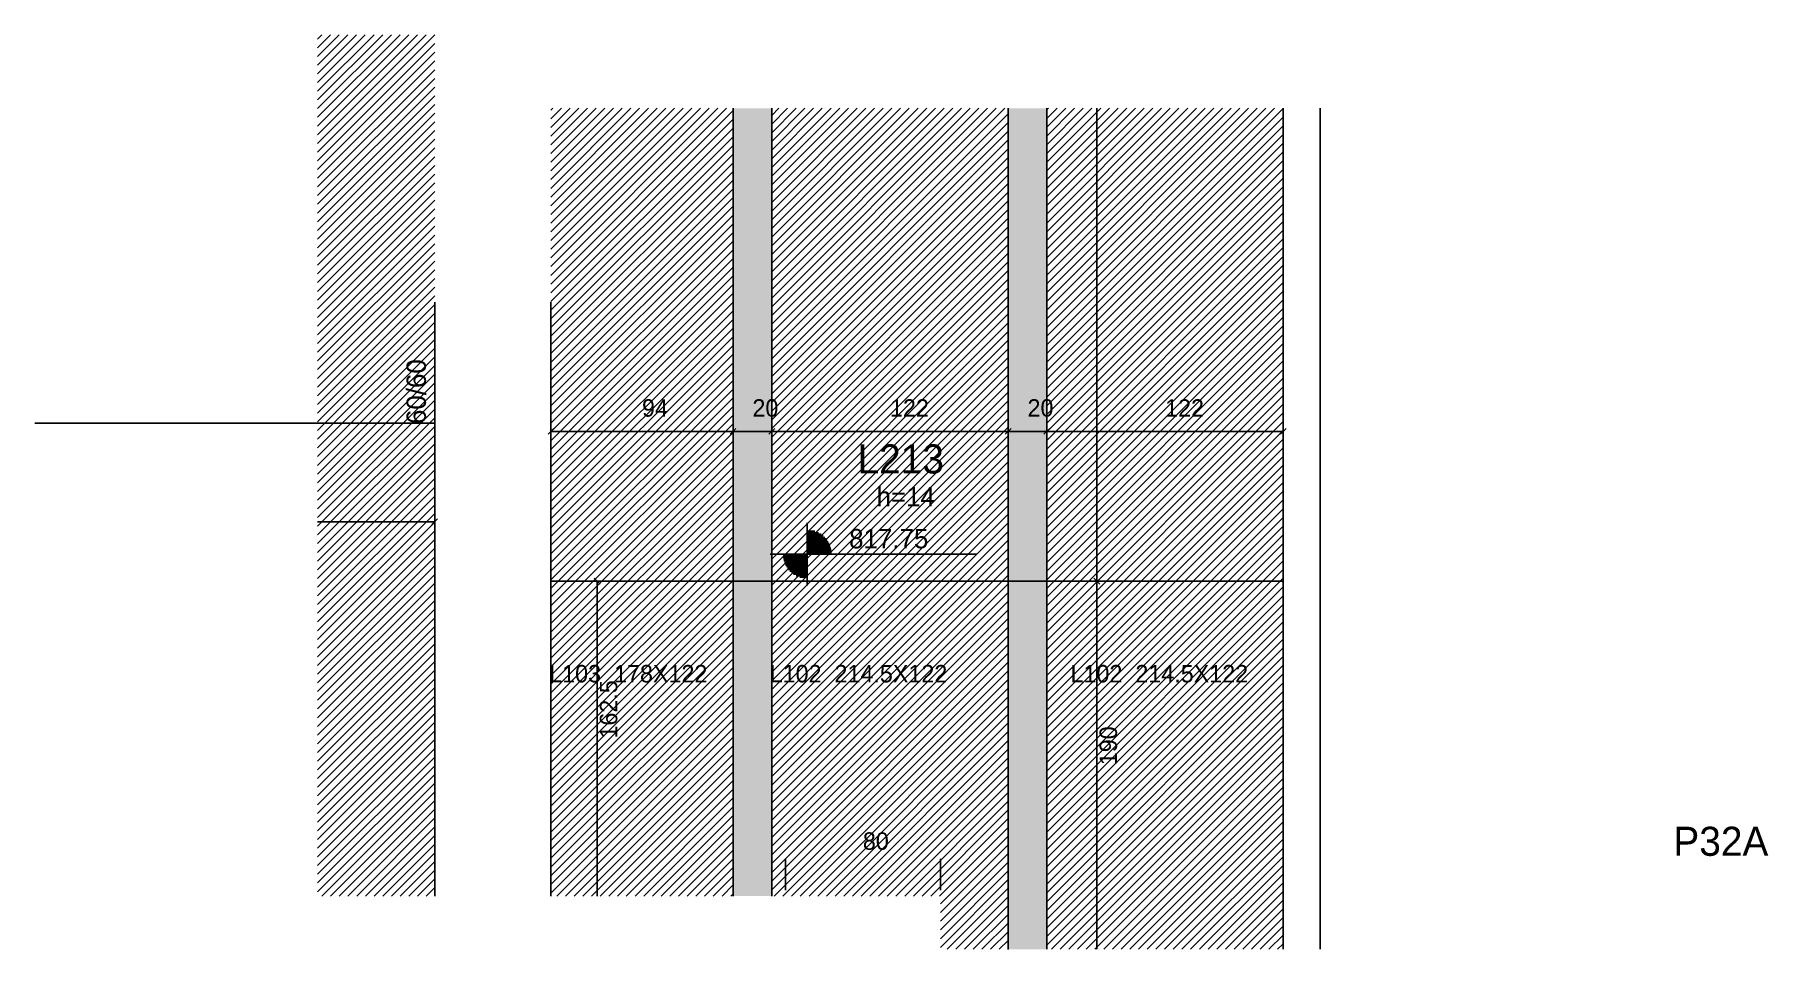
# Model space of a CAD drawing. Header units: metres. Extents: x 4067 to 4962, y 1701 to 2173.
import ezdxf

# ---------------------------------------------------------------- set-up
doc = ezdxf.new("R2010")
doc.units = ezdxf.units.M
for name, color, linetype in [('3', 7, 'Continuous'), ('4', 7, 'Continuous'), ('AUX00', 7, 'Continuous'), ('Hachura', 7, 'Continuous'), ('Painéis', 7, 'Continuous'), ('REAPROVEITAMENTO', 7, 'Continuous')]:
    doc.layers.add(name, color=color, linetype=linetype)

msp = doc.modelspace()

# ---------------------------------------------------------------- hatches: boundary and pattern name
at = {"layer": 'Hachura'}
h = msp.add_hatch(color=7, dxfattribs=at)
h.dxf.hatch_style = 1
h.paths.add_polyline_path([(4427.86, 1728.08), (4447.86, 1728.08), (4447.86, 2134.58), (4427.86, 2134.58), (4427.86, 1728.08)])
h = msp.add_hatch(color=7, dxfattribs=at)
h.dxf.hatch_style = 1
h.paths.add_polyline_path([(4569.86, 1700.58), (4589.86, 1700.58), (4589.86, 2134.58), (4569.86, 2134.58), (4569.86, 1700.58)])
at = {"layer": 'REAPROVEITAMENTO'}
h = msp.add_hatch(dxfattribs=at)
h.set_pattern_fill('ANSI31')
h.paths.add_polyline_path([(4273.86, 2172.58), (4213.36, 2172.58), (4213.36, 1728.08), (4273.86, 1728.08), (4273.86, 2172.58)])
h = msp.add_hatch(dxfattribs=at)
h.set_pattern_fill('ANSI31')
h.paths.add_polyline_path([(4427.86, 2134.58), (4333.86, 2134.58), (4333.86, 1728.08), (4427.86, 1728.08), (4427.86, 2134.58)])
h = msp.add_hatch(dxfattribs=at)
h.set_pattern_fill('ANSI31')
h.paths.add_polyline_path([(4534.86, 1728.08), (4534.86, 1700.58), (4569.86, 1700.58), (4569.86, 2134.58), (4447.86, 2134.58), (4447.86, 1728.08), (4534.86, 1728.08)])
h = msp.add_hatch(dxfattribs=at)
h.set_pattern_fill('ANSI31')
h.paths.add_polyline_path([(4711.86, 2134.58), (4589.86, 2134.58), (4589.86, 1700.58), (4711.86, 1700.58), (4711.86, 2134.58)])

# ---------------------------------------------------------------- linework, layer by layer
at = {"layer": '3', "color": 3, "lineweight": 25}
for p, q in [((4711.86, 2134.58), (4711.86, 1700.58)), ((4730.86, 1700.58), (4730.86, 2134.58)), ((4466.19, 1916.95), (4466.19, 1920.71)), ((4466.19, 1916.95), (4466.19, 1891.95)), ((4466.19, 1916.35), (4470.04, 1916.35)), ((4466.19, 1915.55), (4471.94, 1915.55)), ((4466.19, 1914.76), (4473.26, 1914.76)), ((4466.19, 1913.97), (4474.3, 1913.97)), ((4466.19, 1913.18), (4475.15, 1913.18)), ((4466.19, 1912.38), (4475.86, 1912.38)), ((4466.19, 1911.59), (4476.46, 1911.59)), ((4466.19, 1910.8), (4476.96, 1910.8)), ((4466.19, 1910), (4477.39, 1910)), ((4466.19, 1909.21), (4477.75, 1909.21)), ((4466.19, 1908.42), (4478.05, 1908.42)), ((4466.19, 1907.63), (4478.28, 1907.63)), ((4466.19, 1906.83), (4478.46, 1906.83)), ((4453.69, 1904.45), (4447.06, 1904.45)), ((4453.69, 1904.45), (4478.69, 1904.45)), ((4466.19, 1903.66), (4453.69, 1903.66)), ((4466.19, 1902.87), (4453.79, 1902.87)), ((4466.19, 1902.08), (4453.92, 1902.08)), ((4466.19, 1901.28), (4454.1, 1901.28)), ((4466.19, 1900.49), (4454.34, 1900.49)), ((4466.19, 1899.7), (4454.63, 1899.7)), ((4466.19, 1898.9), (4454.99, 1898.9)), ((4466.19, 1898.11), (4455.42, 1898.11)), ((4466.19, 1897.32), (4455.93, 1897.32)), ((4466.19, 1906.04), (4478.59, 1906.04)), ((4466.19, 1905.25), (4478.69, 1905.25)), ((4478.69, 1904.45), (4553.47, 1904.45)), ((4466.19, 1896.53), (4456.53, 1896.53)), ((4466.19, 1895.73), (4457.24, 1895.73)), ((4466.19, 1894.94), (4458.08, 1894.94)), ((4466.19, 1894.15), (4459.12, 1894.15)), ((4466.19, 1893.35), (4460.44, 1893.35)), ((4466.19, 1892.56), (4462.34, 1892.56)), ((4466.19, 1891.95), (4466.19, 1888.27))]:
    msp.add_line(p, q, dxfattribs=at)
for points in [[(4273.86, 2034.58), (4273.86, 1728.08)], [(4333.86, 1728.08), (4333.86, 2034.58)]]:
    msp.add_lwpolyline(points, dxfattribs=at)
at = {"layer": 'Painéis', "color": 200, "lineweight": 25}
for p, q in [((4427.86, 1728.08), (4427.86, 2134.58)), ((4447.86, 1728.08), (4447.86, 2134.58)), ((4569.86, 1700.58), (4569.86, 2134.58)), ((4589.86, 1700.58), (4589.86, 2134.58)), ((4273.86, 1972.08), (4067.36, 1972.08)), ((4333.86, 1890.58), (4711.86, 1890.58))]:
    msp.add_line(p, q, dxfattribs=at)
at = {"layer": 'Painéis', "color": 4, "lineweight": 25}
for p, q in [((4615.67, 1890.58), (4615.67, 2134.58)), ((4333.86, 1967.87), (4427.86, 1967.87)), ((4427.86, 1967.87), (4447.86, 1967.87)), ((4447.86, 1967.87), (4569.86, 1967.87)), ((4569.86, 1967.87), (4589.86, 1967.87)), ((4589.86, 1967.87), (4711.86, 1967.87)), ((4213.36, 1921.26), (4273.86, 1921.26)), ((4357.7, 1728.08), (4357.7, 1890.58)), ((4615.67, 1700.58), (4615.67, 1890.58)), ((4454.86, 1731.08), (4454.86, 1747.34)), ((4534.86, 1731.08), (4534.86, 1747.34))]:
    msp.add_line(p, q, dxfattribs=at)
at = {"layer": 'Painéis', "color": 0, "lineweight": 25}
for p, q in [((4335.36, 1969.37), (4332.36, 1966.37)), ((4426.36, 1966.37), (4429.36, 1969.37)), ((4429.36, 1969.37), (4426.36, 1966.37)), ((4446.36, 1966.37), (4449.36, 1969.37)), ((4449.36, 1969.37), (4446.36, 1966.37)), ((4568.36, 1966.37), (4571.36, 1969.37)), ((4571.36, 1969.37), (4568.36, 1966.37)), ((4588.36, 1966.37), (4591.36, 1969.37)), ((4591.36, 1969.37), (4588.36, 1966.37)), ((4710.36, 1966.37), (4713.36, 1969.37)), ((4272.36, 1919.76), (4275.36, 1922.76)), ((4359.2, 1889.08), (4356.2, 1892.08)), ((4617.17, 1889.08), (4614.17, 1892.08)), ((4614.17, 1892.08), (4617.17, 1889.08))]:
    msp.add_line(p, q, dxfattribs=at)

# ---------------------------------------------------------------- texts
at = {"layer": '3', "color": 3, "lineweight": 25}
msp.add_text('60/60', height=10, rotation=90, dxfattribs=at).set_placement((4269.33, 1971.66))
for s, p in [('h=14', (4501.93, 1929.15)), ('817.75', (4487.76, 1907.51))]:
    msp.add_text(s, height=10, dxfattribs=at).set_placement(p)
at = {"layer": '4', "color": 4, "lineweight": 25}
for s, p in [('L213', (4492.1, 1946.15)), ('P32A', (4913.22, 1748.83))]:
    msp.add_text(s, height=15, dxfattribs=at).set_placement(p)
at = {"layer": 'AUX00', "color": 7, "lineweight": 25}
for s, p in [('L103 ^J178X122', (4332.95, 1838.33)), ('L102 ^J214.5X122', (4446.76, 1838.33)), ('L102 ^J214.5X122', (4602.05, 1838.33))]:
    msp.add_text(s, height=9, dxfattribs=at).set_placement(p)
at = {"layer": 'Painéis', "color": 240, "lineweight": 25}
for s, p in [('94', (4380.86, 1975.46)), ('20', (4437.86, 1975.46)), ('122', (4508.86, 1975.43)), ('20', (4579.86, 1975.46)), ('122', (4650.86, 1975.43)), ('80', (4494.86, 1751.95))]:
    msp.add_text(s, height=9, dxfattribs=at).set_placement(p)
for s, p in [('162.5', (4368.1, 1809.33)), ('190', (4626.05, 1795.58))]:
    msp.add_text(s, height=9, rotation=90, dxfattribs=at).set_placement(p)

doc.saveas('drawing.dxf')
